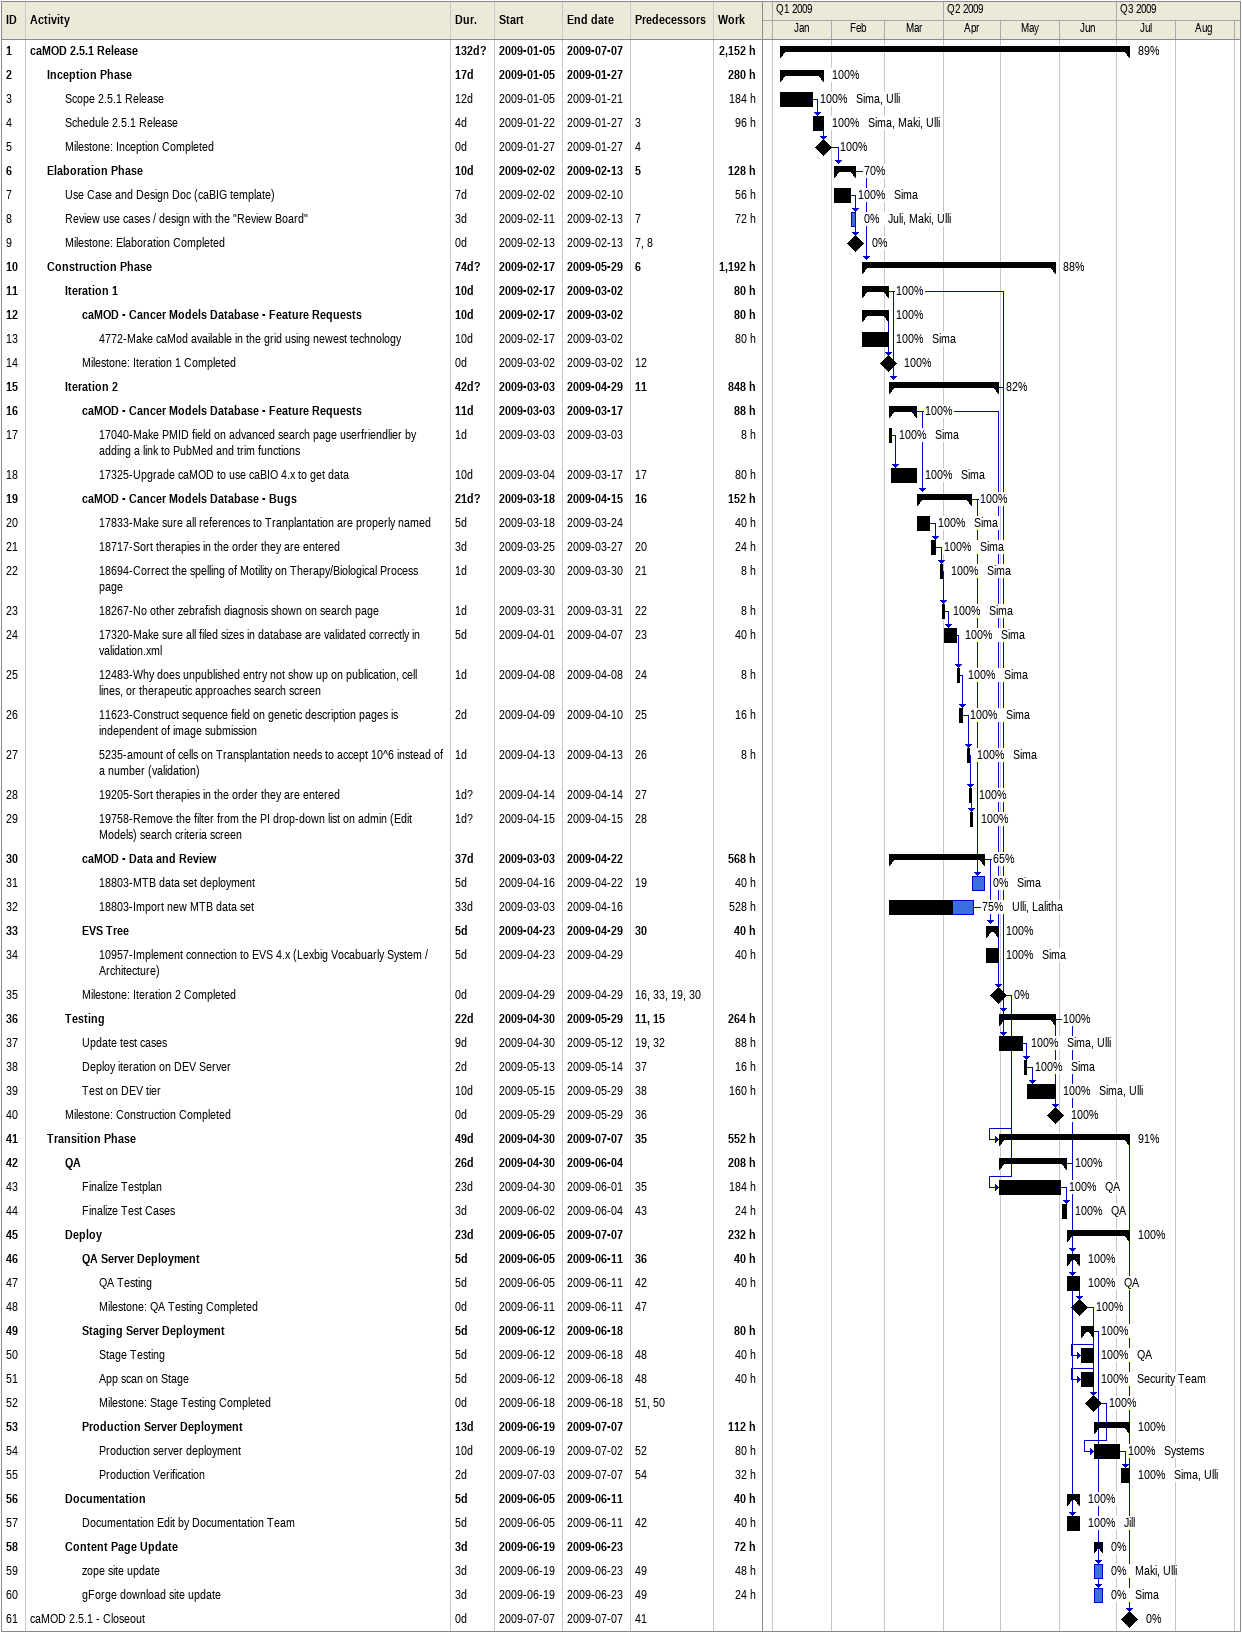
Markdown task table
| ID | Level | Task | Duration | Start | Finish | Predecessors | Resources | % complete | Work (h) |
|---|---|---|---|---|---|---|---|---|---|
| 1 | 1 | **caMOD 2.5.1 Release** | 132d? | 2009-01-05 | 2009-07-07 |  |  | 89 | 2152 |
| 2 | 2 | **Inception Phase** | 17d | 2009-01-05 | 2009-01-27 |  |  | 100 | 280 |
| 3 | 3 | Scope 2.5.1 Release | 12d | 2009-01-05 | 2009-01-21 |  | Sima, Ulli | 100 | 184 |
| 4 | 3 | Schedule 2.5.1 Release | 4d | 2009-01-22 | 2009-01-27 | 3 | Sima, Maki, Ulli | 100 | 96 |
| 5 | 3 | Milestone: Inception Completed | 0d | 2009-01-27 | 2009-01-27 | 4 |  | 100 |  |
| 6 | 2 | **Elaboration Phase** | 10d | 2009-02-02 | 2009-02-13 | 5 |  | 70 | 128 |
| 7 | 3 | Use Case and Design Doc (caBIG template) | 7d | 2009-02-02 | 2009-02-10 |  | Sima | 100 | 56 |
| 8 | 3 | Review use cases / design with the "Review Board" | 3d | 2009-02-11 | 2009-02-13 | 7 | Juli, Maki, Ulli | 0 | 72 |
| 9 | 3 | Milestone: Elaboration Completed | 0d | 2009-02-13 | 2009-02-13 | 7, 8 |  | 0 |  |
| 10 | 2 | **Construction Phase** | 74d? | 2009-02-17 | 2009-05-29 | 6 |  | 88 | 1192 |
| 11 | 3 | **Iteration 1** | 10d | 2009-02-17 | 2009-03-02 |  |  | 100 | 80 |
| 12 | 4 | **caMOD - Cancer Models Database - Feature Requests** | 10d | 2009-02-17 | 2009-03-02 |  |  | 100 | 80 |
| 13 | 5 | 4772-Make caMod available in the grid using newest technology | 10d | 2009-02-17 | 2009-03-02 |  | Sima | 100 | 80 |
| 14 | 4 | Milestone: Iteration 1 Completed | 0d | 2009-03-02 | 2009-03-02 | 12 |  | 100 |  |
| 15 | 3 | **Iteration 2** | 42d? | 2009-03-03 | 2009-04-29 | 11 |  | 82 | 848 |
| 16 | 4 | **caMOD - Cancer Models Database - Feature Requests** | 11d | 2009-03-03 | 2009-03-17 |  |  | 100 | 88 |
| 17 | 5 | 17040-Make PMID field on advanced search page userfriendlier by adding a link to PubMed and trim functions | 1d | 2009-03-03 | 2009-03-03 |  | Sima | 100 | 8 |
| 18 | 5 | 17325-Upgrade caMOD to use caBIO 4.x to get data | 10d | 2009-03-04 | 2009-03-17 | 17 | Sima | 100 | 80 |
| 19 | 4 | **caMOD - Cancer Models Database - Bugs** | 21d? | 2009-03-18 | 2009-04-15 | 16 |  | 100 | 152 |
| 20 | 5 | 17833-Make sure all references to Tranplantation are properly named | 5d | 2009-03-18 | 2009-03-24 |  | Sima | 100 | 40 |
| 21 | 5 | 18717-Sort therapies in the order they are entered | 3d | 2009-03-25 | 2009-03-27 | 20 | Sima | 100 | 24 |
| 22 | 5 | 18694-Correct the spelling of Motility on Therapy/Biological Process page | 1d | 2009-03-30 | 2009-03-30 | 21 | Sima | 100 | 8 |
| 23 | 5 | 18267-No other zebrafish diagnosis shown on search page | 1d | 2009-03-31 | 2009-03-31 | 22 | Sima | 100 | 8 |
| 24 | 5 | 17320-Make sure all filed sizes in database are validated correctly in validation.xml | 5d | 2009-04-01 | 2009-04-07 | 23 | Sima | 100 | 40 |
| 25 | 5 | 12483-Why does unpublished entry not show up on publication, cell lines, or therapeutic approaches search screen | 1d | 2009-04-08 | 2009-04-08 | 24 | Sima | 100 | 8 |
| 26 | 5 | 11623-Construct sequence field on genetic description pages is independent of image submission | 2d | 2009-04-09 | 2009-04-10 | 25 | Sima | 100 | 16 |
| 27 | 5 | 5235-amount of cells on Transplantation needs to accept 10^6 instead of a number (validation) | 1d | 2009-04-13 | 2009-04-13 | 26 | Sima | 100 | 8 |
| 28 | 5 | 19205-Sort therapies in the order they are entered | 1d? | 2009-04-14 | 2009-04-14 | 27 |  | 100 |  |
| 29 | 5 | 19758-Remove the filter from the PI drop-down list on admin (Edit Models) search criteria screen | 1d? | 2009-04-15 | 2009-04-15 | 28 |  | 100 |  |
| 30 | 4 | **caMOD - Data and Review** | 37d | 2009-03-03 | 2009-04-22 |  |  | 65 | 568 |
| 31 | 5 | 18803-MTB data set deployment | 5d | 2009-04-16 | 2009-04-22 | 19 | Sima | 0 | 40 |
| 32 | 5 | 18803-Import new MTB data set | 33d | 2009-03-03 | 2009-04-16 |  | Ulli, Lalitha | 75 | 528 |
| 33 | 4 | **EVS Tree** | 5d | 2009-04-23 | 2009-04-29 | 30 |  | 100 | 40 |
| 34 | 5 | 10957-Implement connection to EVS 4.x (Lexbig Vocabuarly System / Architecture) | 5d | 2009-04-23 | 2009-04-29 |  | Sima | 100 | 40 |
| 35 | 4 | Milestone: Iteration 2 Completed | 0d | 2009-04-29 | 2009-04-29 | 16, 33, 19, 30 |  | 0 |  |
| 36 | 3 | **Testing** | 22d | 2009-04-30 | 2009-05-29 | 11, 15 |  | 100 | 264 |
| 37 | 4 | Update test cases | 9d | 2009-04-30 | 2009-05-12 | 19, 32 | Sima, Ulli | 100 | 88 |
| 38 | 4 | Deploy iteration on DEV Server | 2d | 2009-05-13 | 2009-05-14 | 37 | Sima | 100 | 16 |
| 39 | 4 | Test on DEV tier | 10d | 2009-05-15 | 2009-05-29 | 38 | Sima, Ulli | 100 | 160 |
| 40 | 3 | Milestone: Construction Completed | 0d | 2009-05-29 | 2009-05-29 | 36 |  | 100 |  |
| 41 | 2 | **Transition Phase** | 49d | 2009-04-30 | 2009-07-07 | 35 |  | 91 | 552 |
| 42 | 3 | **QA** | 26d | 2009-04-30 | 2009-06-04 |  |  | 100 | 208 |
| 43 | 4 | Finalize Testplan | 23d | 2009-04-30 | 2009-06-01 | 35 | QA | 100 | 184 |
| 44 | 4 | Finalize Test Cases | 3d | 2009-06-02 | 2009-06-04 | 43 | QA | 100 | 24 |
| 45 | 3 | **Deploy** | 23d | 2009-06-05 | 2009-07-07 |  |  | 100 | 232 |
| 46 | 4 | **QA Server Deployment** | 5d | 2009-06-05 | 2009-06-11 | 36 |  | 100 | 40 |
| 47 | 5 | QA Testing | 5d | 2009-06-05 | 2009-06-11 | 42 | QA | 100 | 40 |
| 48 | 5 | Milestone: QA Testing Completed | 0d | 2009-06-11 | 2009-06-11 | 47 |  | 100 |  |
| 49 | 4 | **Staging Server Deployment** | 5d | 2009-06-12 | 2009-06-18 |  |  | 100 | 80 |
| 50 | 5 | Stage Testing | 5d | 2009-06-12 | 2009-06-18 | 48 | QA | 100 | 40 |
| 51 | 5 | App scan on Stage | 5d | 2009-06-12 | 2009-06-18 | 48 | Security Team | 100 | 40 |
| 52 | 5 | Milestone: Stage Testing Completed | 0d | 2009-06-18 | 2009-06-18 | 51, 50 |  | 100 |  |
| 53 | 4 | **Production Server Deployment** | 13d | 2009-06-19 | 2009-07-07 |  |  | 100 | 112 |
| 54 | 5 | Production server deployment | 10d | 2009-06-19 | 2009-07-02 | 52 | Systems | 100 | 80 |
| 55 | 5 | Production Verification | 2d | 2009-07-03 | 2009-07-07 | 54 | Sima, Ulli | 100 | 32 |
| 56 | 3 | **Documentation** | 5d | 2009-06-05 | 2009-06-11 |  |  | 100 | 40 |
| 57 | 4 | Documentation Edit by Documentation Team | 5d | 2009-06-05 | 2009-06-11 | 42 | Jill | 100 | 40 |
| 58 | 3 | **Content Page Update** | 3d | 2009-06-19 | 2009-06-23 |  |  | 0 | 72 |
| 59 | 4 | zope site update | 3d | 2009-06-19 | 2009-06-23 | 49 | Maki, Ulli | 0 | 48 |
| 60 | 4 | gForge download site update | 3d | 2009-06-19 | 2009-06-23 | 49 | Sima | 0 | 24 |
| 61 | 1 | caMOD 2.5.1 - Closeout | 0d | 2009-07-07 | 2009-07-07 | 41 |  | 0 |  |
